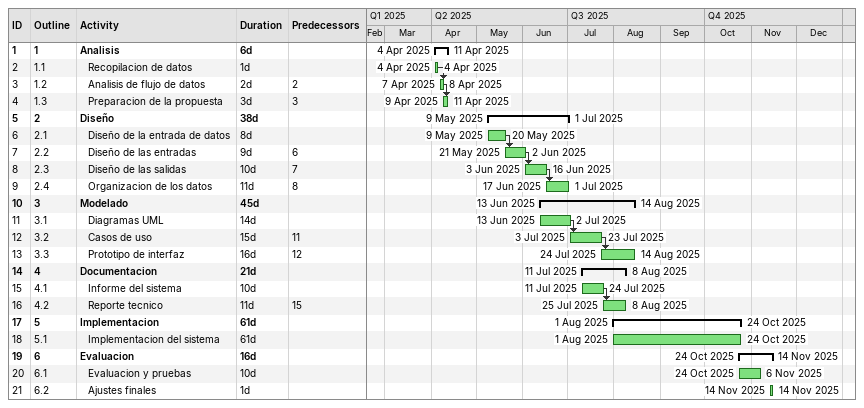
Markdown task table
| ID | WBS | Task | Duration | Start | Finish | Predecessors |
|---|---|---|---|---|---|---|
| 1 | 1 | **Analisis** | 6d | 2025-04-04 | 2025-04-11 |  |
| 2 | 1.1 | Recopilacion de datos | 1d | 2025-04-04 | 2025-04-04 |  |
| 3 | 1.2 | Analisis de flujo de datos | 2d | 2025-04-07 | 2025-04-08 | 2 |
| 4 | 1.3 | Preparacion de la propuesta | 3d | 2025-04-09 | 2025-04-11 | 3 |
| 5 | 2 | **Diseño** | 38d | 2025-05-09 | 2025-07-01 |  |
| 6 | 2.1 | Diseño de la entrada de datos | 8d | 2025-05-09 | 2025-05-20 |  |
| 7 | 2.2 | Diseño de las entradas | 9d | 2025-05-21 | 2025-06-02 | 6 |
| 8 | 2.3 | Diseño de las salidas | 10d | 2025-06-03 | 2025-06-16 | 7 |
| 9 | 2.4 | Organizacion de los datos | 11d | 2025-06-17 | 2025-07-01 | 8 |
| 10 | 3 | **Modelado** | 45d | 2025-06-13 | 2025-08-14 |  |
| 11 | 3.1 | Diagramas UML | 14d | 2025-06-13 | 2025-07-02 |  |
| 12 | 3.2 | Casos de uso | 15d | 2025-07-03 | 2025-07-23 | 11 |
| 13 | 3.3 | Prototipo de interfaz | 16d | 2025-07-24 | 2025-08-14 | 12 |
| 14 | 4 | **Documentacion** | 21d | 2025-07-11 | 2025-08-08 |  |
| 15 | 4.1 | Informe del sistema | 10d | 2025-07-11 | 2025-07-24 |  |
| 16 | 4.2 | Reporte tecnico | 11d | 2025-07-25 | 2025-08-08 | 15 |
| 17 | 5 | **Implementacion** | 61d | 2025-08-01 | 2025-10-24 |  |
| 18 | 5.1 | Implementacion del sistema | 61d | 2025-08-01 | 2025-10-24 |  |
| 19 | 6 | **Evaluacion** | 16d | 2025-10-24 | 2025-11-14 |  |
| 20 | 6.1 | Evaluacion y pruebas | 10d | 2025-10-24 | 2025-11-06 |  |
| 21 | 6.2 | Ajustes finales | 1d | 2025-11-14 | 2025-11-14 |  |
